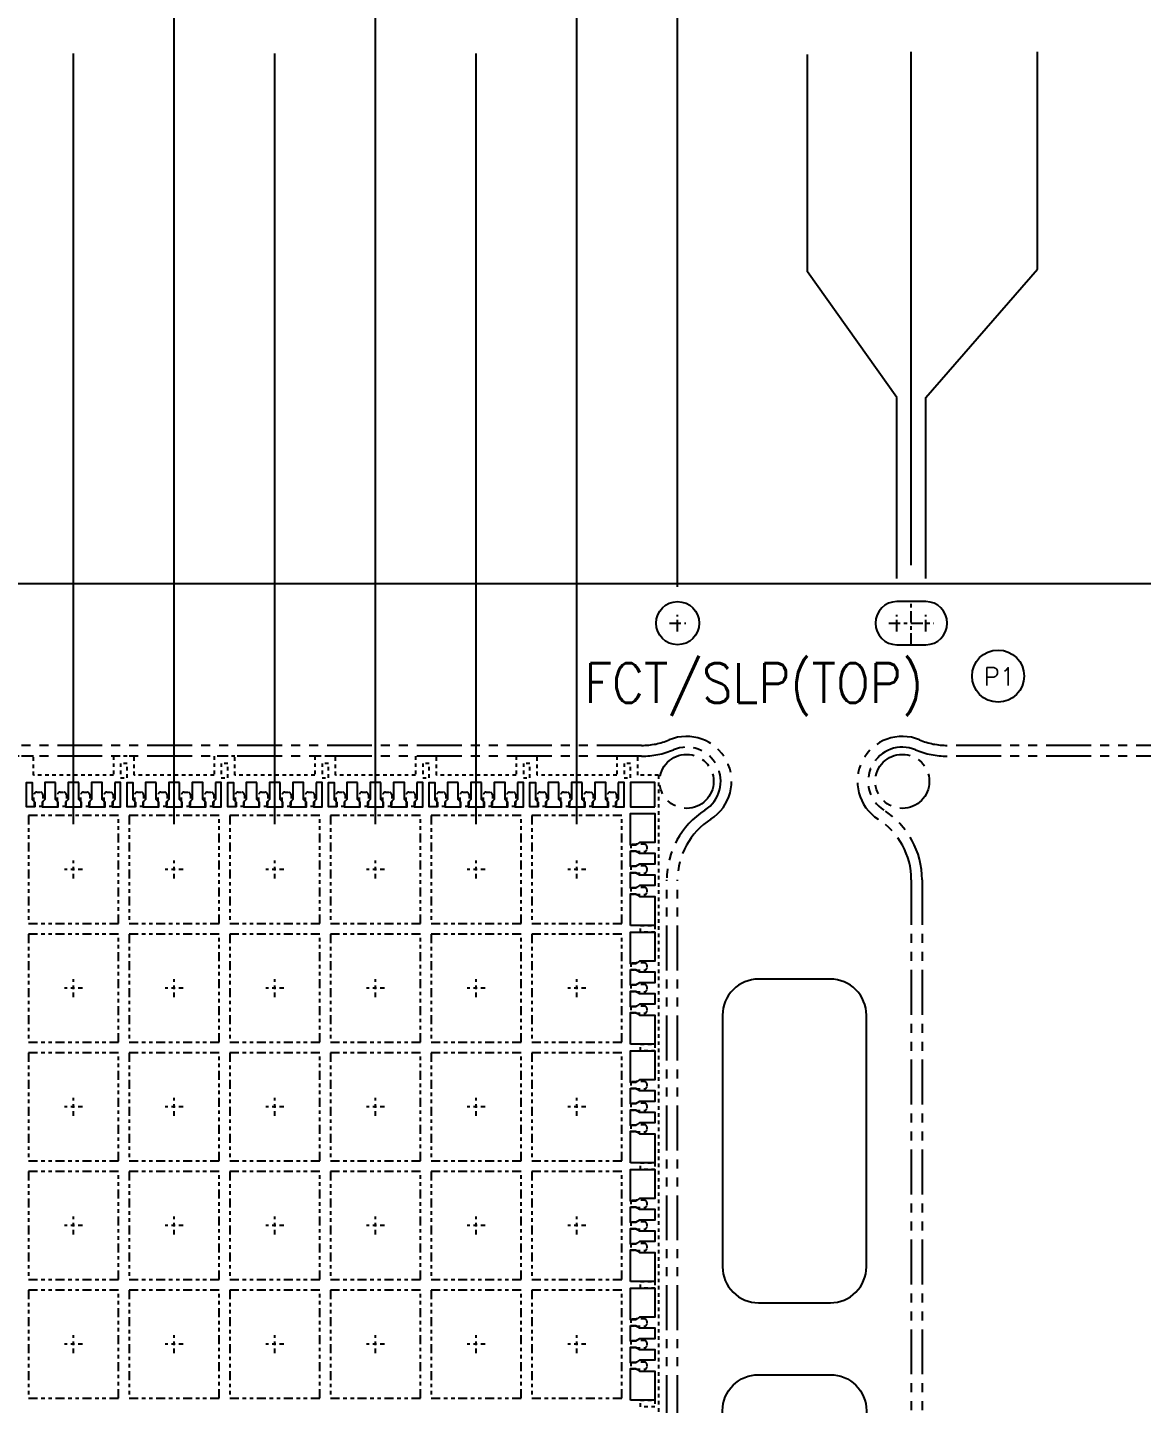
# Model space of a CAD drawing. Extents: x -335 to -11, y -372 to -1.
# Drawn here: x -253.87 to -222.88, y -287.03 to -248.76 of the extents above; entities that cross this region are included whole.
import ezdxf

# ---------------------------------------------------------------- set-up
doc = ezdxf.new("R2010")
doc.units = 0
doc.header["$MEASUREMENT"] = 0
for name, pattern in [('CENTER', [50.8, 31.75, -6.35, 6.35, -6.35]), ('CENTERX2', [4, 2.5, -0.5, 0.5, -0.5]), ('HIDDEN', [0.375, 0.25, -0.125]), ('PHANTOM', [2.5, 1.25, -0.25, 0.25, -0.25, 0.25, -0.25])]:
    doc.linetypes.add(name, pattern=pattern)
doc.layers.add('1', color=7, linetype='CONTINUOUS')
doc.layers.add('1D', color=4, linetype='CONTINUOUS')
doc.styles.add('ROMANS', font='romans', dxfattribs={"width": 0.85, "height": 0.08})

msp = doc.modelspace()

# ---------------------------------------------------------------- linework, layer by layer
at = {"layer": '1'}
msp.add_line((-294.036, -264.226), (-46.036, -264.226), dxfattribs=at)
for points in [[(-229.686, -265.926), (-228.886, -265.926, 1), (-228.886, -264.726), (-229.686, -264.726, 1)], [(-231.536, -284.226, 0.414214), (-230.536, -283.226), (-230.536, -276.226, 0.414214), (-231.536, -275.226), (-233.536, -275.226, 0.414214), (-234.536, -276.226), (-234.536, -283.226, 0.414214), (-233.536, -284.226)], [(-230.536, -294.226, -0.414214), (-231.536, -295.226), (-233.536, -295.226, -0.414214), (-234.536, -294.226), (-234.536, -287.226, -0.414214), (-233.536, -286.226), (-231.536, -286.226, -0.414214), (-230.536, -287.226)]]:
    msp.add_lwpolyline(points, format="xyb", close=True, dxfattribs=at)
for points in [[(-253.661, -270.436), (-253.896, -270.436), (-253.896, -269.756), (-253.736, -269.756), (-253.736, -270.226), (-253.661, -270.301)], [(-253.086, -269.756), (-253.386, -269.756), (-253.386, -270.226), (-253.461, -270.301), (-253.461, -270.436), (-253.011, -270.436), (-253.011, -270.301), (-253.086, -270.226)], [(-252.436, -269.756), (-252.736, -269.756), (-252.736, -270.226), (-252.811, -270.301), (-252.811, -270.436), (-252.361, -270.436), (-252.361, -270.301), (-252.436, -270.226)], [(-252.161, -270.301), (-252.161, -270.436), (-251.711, -270.436), (-251.711, -270.301), (-251.786, -270.226), (-251.786, -269.756), (-252.086, -269.756), (-252.086, -270.226)], [(-251.436, -269.756), (-251.436, -270.226), (-251.511, -270.301), (-251.511, -270.436), (-251.276, -270.436), (-251.276, -269.756)], [(-250.861, -270.436), (-251.096, -270.436), (-251.096, -269.756), (-250.936, -269.756), (-250.936, -270.226), (-250.861, -270.301)], [(-250.286, -269.756), (-250.586, -269.756), (-250.586, -270.226), (-250.661, -270.301), (-250.661, -270.436), (-250.211, -270.436), (-250.211, -270.301), (-250.286, -270.226)], [(-249.636, -269.756), (-249.936, -269.756), (-249.936, -270.226), (-250.011, -270.301), (-250.011, -270.436), (-249.561, -270.436), (-249.561, -270.301), (-249.636, -270.226)], [(-249.361, -270.301), (-249.361, -270.436), (-248.911, -270.436), (-248.911, -270.301), (-248.986, -270.226), (-248.986, -269.756), (-249.286, -269.756), (-249.286, -270.226)], [(-248.636, -269.756), (-248.636, -270.226), (-248.711, -270.301), (-248.711, -270.436), (-248.476, -270.436), (-248.476, -269.756)], [(-248.061, -270.436), (-248.296, -270.436), (-248.296, -269.756), (-248.136, -269.756), (-248.136, -270.226), (-248.061, -270.301)], [(-247.486, -269.756), (-247.786, -269.756), (-247.786, -270.226), (-247.861, -270.301), (-247.861, -270.436), (-247.411, -270.436), (-247.411, -270.301), (-247.486, -270.226)], [(-246.836, -269.756), (-247.136, -269.756), (-247.136, -270.226), (-247.211, -270.301), (-247.211, -270.436), (-246.761, -270.436), (-246.761, -270.301), (-246.836, -270.226)], [(-246.561, -270.301), (-246.561, -270.436), (-246.111, -270.436), (-246.111, -270.301), (-246.186, -270.226), (-246.186, -269.756), (-246.486, -269.756), (-246.486, -270.226)], [(-245.836, -269.756), (-245.836, -270.226), (-245.911, -270.301), (-245.911, -270.436), (-245.676, -270.436), (-245.676, -269.756)], [(-245.261, -270.436), (-245.496, -270.436), (-245.496, -269.756), (-245.336, -269.756), (-245.336, -270.226), (-245.261, -270.301)], [(-244.686, -269.756), (-244.986, -269.756), (-244.986, -270.226), (-245.061, -270.301), (-245.061, -270.436), (-244.611, -270.436), (-244.611, -270.301), (-244.686, -270.226)], [(-244.036, -269.756), (-244.336, -269.756), (-244.336, -270.226), (-244.411, -270.301), (-244.411, -270.436), (-243.961, -270.436), (-243.961, -270.301), (-244.036, -270.226)], [(-243.761, -270.301), (-243.761, -270.436), (-243.311, -270.436), (-243.311, -270.301), (-243.386, -270.226), (-243.386, -269.756), (-243.686, -269.756), (-243.686, -270.226)], [(-243.036, -269.756), (-243.036, -270.226), (-243.111, -270.301), (-243.111, -270.436), (-242.876, -270.436), (-242.876, -269.756)], [(-242.461, -270.436), (-242.696, -270.436), (-242.696, -269.756), (-242.536, -269.756), (-242.536, -270.226), (-242.461, -270.301)], [(-241.886, -269.756), (-242.186, -269.756), (-242.186, -270.226), (-242.261, -270.301), (-242.261, -270.436), (-241.811, -270.436), (-241.811, -270.301), (-241.886, -270.226)], [(-241.236, -269.756), (-241.536, -269.756), (-241.536, -270.226), (-241.611, -270.301), (-241.611, -270.436), (-241.161, -270.436), (-241.161, -270.301), (-241.236, -270.226)], [(-240.961, -270.301), (-240.961, -270.436), (-240.511, -270.436), (-240.511, -270.301), (-240.586, -270.226), (-240.586, -269.756), (-240.886, -269.756), (-240.886, -270.226)], [(-240.236, -269.756), (-240.236, -270.226), (-240.311, -270.301), (-240.311, -270.436), (-240.076, -270.436), (-240.076, -269.756)], [(-239.661, -270.436), (-239.896, -270.436), (-239.896, -269.756), (-239.736, -269.756), (-239.736, -270.226), (-239.661, -270.301)], [(-239.086, -269.756), (-239.386, -269.756), (-239.386, -270.226), (-239.461, -270.301), (-239.461, -270.436), (-239.011, -270.436), (-239.011, -270.301), (-239.086, -270.226)], [(-238.436, -269.756), (-238.736, -269.756), (-238.736, -270.226), (-238.811, -270.301), (-238.811, -270.436), (-238.361, -270.436), (-238.361, -270.301), (-238.436, -270.226)], [(-238.161, -270.301), (-238.161, -270.436), (-237.711, -270.436), (-237.711, -270.301), (-237.786, -270.226), (-237.786, -269.756), (-238.086, -269.756), (-238.086, -270.226)], [(-237.436, -269.756), (-237.436, -270.226), (-237.511, -270.301), (-237.511, -270.436), (-237.276, -270.436), (-237.276, -269.756)], [(-236.844, -271.426), (-236.961, -271.496), (-237.096, -271.496), (-237.096, -270.616), (-236.416, -270.616), (-236.416, -271.426)], [(-236.844, -272.626), (-236.961, -272.696), (-237.096, -272.696), (-237.096, -272.256), (-236.961, -272.256), (-236.844, -272.326), (-236.416, -272.326), (-236.416, -272.626)], [(-237.096, -273.736), (-237.096, -272.856), (-236.961, -272.856), (-236.844, -272.926), (-236.416, -272.926), (-236.416, -273.736)], [(-236.844, -274.726), (-236.961, -274.796), (-237.096, -274.796), (-237.096, -273.916), (-236.416, -273.916), (-236.416, -274.726)], [(-236.844, -275.926), (-236.961, -275.996), (-237.096, -275.996), (-237.096, -275.556), (-236.961, -275.556), (-236.844, -275.626), (-236.416, -275.626), (-236.416, -275.926)], [(-237.096, -277.036), (-237.096, -276.156), (-236.961, -276.156), (-236.844, -276.226), (-236.416, -276.226), (-236.416, -277.036)], [(-236.844, -278.026), (-236.961, -278.096), (-237.096, -278.096), (-237.096, -277.216), (-236.416, -277.216), (-236.416, -278.026)], [(-236.844, -279.226), (-236.961, -279.296), (-237.096, -279.296), (-237.096, -278.856), (-236.961, -278.856), (-236.844, -278.926), (-236.416, -278.926), (-236.416, -279.226)], [(-237.096, -280.336), (-237.096, -279.456), (-236.961, -279.456), (-236.844, -279.526), (-236.416, -279.526), (-236.416, -280.336)], [(-236.844, -281.326), (-236.961, -281.396), (-237.096, -281.396), (-237.096, -280.516), (-236.416, -280.516), (-236.416, -281.326)], [(-236.844, -282.526), (-236.961, -282.596), (-237.096, -282.596), (-237.096, -282.156), (-236.961, -282.156), (-236.844, -282.226), (-236.416, -282.226), (-236.416, -282.526)], [(-237.096, -283.636), (-237.096, -282.756), (-236.961, -282.756), (-236.844, -282.826), (-236.416, -282.826), (-236.416, -283.636)], [(-236.844, -284.626), (-236.961, -284.696), (-237.096, -284.696), (-237.096, -283.816), (-236.416, -283.816), (-236.416, -284.626)], [(-236.844, -285.826), (-236.961, -285.896), (-237.096, -285.896), (-237.096, -285.456), (-236.961, -285.456), (-236.844, -285.526), (-236.416, -285.526), (-236.416, -285.826)], [(-237.096, -286.936), (-237.096, -286.056), (-236.961, -286.056), (-236.844, -286.126), (-236.416, -286.126), (-236.416, -286.936)]]:
    msp.add_lwpolyline(points, close=True, dxfattribs=at)
at = {"layer": '1', "linetype": 'ByBlock'}
msp.add_lwpolyline([(-236.416, -270.436), (-236.416, -269.756), (-237.096, -269.756), (-237.096, -270.436)], close=True, dxfattribs=at)
at = {"layer": '1'}
for points in [[(-237.096, -271.656), (-236.961, -271.656), (-236.844, -271.726), (-236.416, -271.726), (-236.416, -272.026), (-236.844, -272.026), (-236.961, -272.096), (-237.096, -272.096), (-237.096, -271.656)], [(-237.096, -274.956), (-236.961, -274.956), (-236.844, -275.026), (-236.416, -275.026), (-236.416, -275.326), (-236.844, -275.326), (-236.961, -275.396), (-237.096, -275.396), (-237.096, -274.956)], [(-237.096, -278.256), (-236.961, -278.256), (-236.844, -278.326), (-236.416, -278.326), (-236.416, -278.626), (-236.844, -278.626), (-236.961, -278.696), (-237.096, -278.696), (-237.096, -278.256)], [(-237.096, -281.556), (-236.961, -281.556), (-236.844, -281.626), (-236.416, -281.626), (-236.416, -281.926), (-236.844, -281.926), (-236.961, -281.996), (-237.096, -281.996), (-237.096, -281.556)], [(-237.096, -284.856), (-236.961, -284.856), (-236.844, -284.926), (-236.416, -284.926), (-236.416, -285.226), (-236.844, -285.226), (-236.961, -285.296), (-237.096, -285.296), (-237.096, -284.856)]]:
    msp.add_lwpolyline(points, dxfattribs=at)
msp.add_circle((-235.786, -265.326), 0.6, dxfattribs=at)
at = {"layer": '1D'}
msp.add_line((-235.786, -264.318), (-235.786, -211.576), dxfattribs=at)
at = {"layer": '1D', "linetype": 'ByBlock'}
for p, q in [((-249.786, -270.918), (-249.786, -232.565)), ((-244.186, -270.918), (-244.186, -232.565)), ((-238.586, -270.918), (-238.586, -232.565)), ((-229.286, -263.718), (-229.286, -249.437)), ((-225.776, -255.487), (-225.776, -249.437)), ((-252.586, -270.918), (-252.586, -249.485)), ((-246.986, -270.918), (-246.986, -249.485)), ((-241.386, -270.918), (-241.386, -249.485)), ((-232.175, -255.559), (-232.175, -249.509)), ((-229.686, -259.047), (-232.175, -255.559)), ((-228.886, -259.047), (-225.776, -255.487)), ((-229.686, -264.089), (-229.686, -259.047)), ((-228.886, -264.089), (-228.886, -259.047))]:
    msp.add_line(p, q, dxfattribs=at)
at = {"layer": '1D', "linetype": 'CENTER', "ltscale": 0.01}
for p, q in [((-229.286, -265.926), (-229.286, -264.726)), ((-235.786, -265.556), (-235.786, -265.097)), ((-229.686, -265.556), (-229.686, -265.097)), ((-228.886, -265.556), (-228.886, -265.097)), ((-236.016, -265.326), (-235.557, -265.326)), ((-229.916, -265.326), (-229.286, -265.326)), ((-229.286, -265.326), (-228.657, -265.326))]:
    msp.add_line(p, q, dxfattribs=at)
at = {"layer": '1D', "linetype": 'HIDDEN', "ltscale": 0.2}
for p, q in [((-251.476, -269.556), (-253.696, -269.556)), ((-248.676, -269.556), (-250.896, -269.556)), ((-245.876, -269.556), (-248.096, -269.556)), ((-243.076, -269.556), (-245.296, -269.556)), ((-240.276, -269.556), (-242.496, -269.556)), ((-237.476, -269.556), (-239.696, -269.556)), ((-236.316, -269.556), (-236.896, -269.556)), ((-236.316, -269.556), (-236.316, -330.896))]:
    msp.add_line(p, q, dxfattribs=at)
at = {"layer": '1D', "color": 2, "linetype": 'PHANTOM'}
for points in [[(-236.786, -268.726), (-290.786, -268.726, -0.09902), (-291.555, -268.572, 0.916659), (-292.709, -270.78, -0.255924), (-291.786, -272.465), (-291.786, -297.488, -0.255924), (-292.709, -299.173, 0.547723), (-292.709, -301.28, -0.255924), (-291.786, -302.965), (-291.786, -327.988, -0.255924), (-292.709, -329.673, 0.916659), (-291.555, -331.88, -0.09902), (-290.786, -331.726), (-236.786, -331.726, -0.09902), (-236.017, -331.88, 0.916659), (-234.863, -329.673, -0.255924), (-235.786, -327.988), (-235.786, -302.965, -0.255924), (-234.863, -301.28, 0.547723), (-234.863, -299.173, -0.255924), (-235.786, -297.488), (-235.786, -272.465, -0.255924), (-234.863, -270.78, 0.916659), (-236.017, -268.572, -0.09902)], [(-174.286, -268.726), (-228.286, -268.726, -0.09902), (-229.055, -268.572, 0.916659), (-230.209, -270.78, -0.255924), (-229.286, -272.465), (-229.286, -297.488, -0.255924), (-230.209, -299.173, 0.547723), (-230.209, -301.28, -0.255924), (-229.286, -302.965), (-229.286, -327.988, -0.255924), (-230.209, -329.673, 0.916659), (-229.055, -331.88, -0.09902), (-228.286, -331.726), (-174.286, -331.726, -0.09902), (-173.517, -331.88, 0.916659), (-172.363, -329.673, -0.255924), (-173.286, -327.988), (-173.286, -302.965, -0.255924), (-172.363, -301.28, 0.547723), (-172.363, -299.173, -0.255924), (-173.286, -297.488), (-173.286, -272.465, -0.255924), (-172.363, -270.78, 0.916659), (-173.517, -268.572, -0.09902)], [(-236.786, -269.026), (-290.786, -269.026, -0.09902), (-291.671, -268.849, 0.916659), (-292.548, -270.527, -0.255924), (-291.486, -272.465), (-291.486, -297.488, -0.255924), (-292.548, -299.426, 0.547723), (-292.548, -301.027, -0.255924), (-291.486, -302.965), (-291.486, -327.988, -0.255924), (-292.548, -329.926, 0.916659), (-291.671, -331.603, -0.09902), (-290.786, -331.426), (-236.786, -331.426, -0.09902), (-235.902, -331.603, 0.916659), (-235.025, -329.926, -0.255924), (-236.086, -327.988), (-236.086, -302.965, -0.255924), (-235.025, -301.027, 0.547723), (-235.025, -299.426, -0.255924), (-236.086, -297.488), (-236.086, -272.465, -0.255924), (-235.025, -270.527, 0.916659), (-235.902, -268.849, -0.09902)], [(-174.286, -269.026), (-228.286, -269.026, -0.09902), (-229.171, -268.849, 0.916659), (-230.048, -270.527, -0.255924), (-228.986, -272.465), (-228.986, -297.488, -0.255924), (-230.048, -299.426, 0.547723), (-230.048, -301.027, -0.255924), (-228.986, -302.965), (-228.986, -327.988, -0.255924), (-230.048, -329.926, 0.916659), (-229.171, -331.603, -0.09902), (-228.286, -331.426), (-174.286, -331.426, -0.09902), (-173.402, -331.603, 0.916659), (-172.525, -329.926, -0.255924), (-173.586, -327.988), (-173.586, -302.965, -0.255924), (-172.525, -301.027, 0.547723), (-172.525, -299.426, -0.255924), (-173.586, -297.488), (-173.586, -272.465, -0.255924), (-172.525, -270.527, 0.916659), (-173.402, -268.849, -0.09902)]]:
    msp.add_lwpolyline(points, format="xyb", close=True, dxfattribs=at)
at = {"layer": '1D', "linetype": 'HIDDEN', "ltscale": 0.2}
for points in [[(-253.696, -269.556), (-253.696, -269.026), (-254.276, -269.026), (-254.276, -269.556)], [(-250.896, -269.556), (-250.896, -269.026), (-251.476, -269.026), (-251.476, -269.556)], [(-248.096, -269.556), (-248.096, -269.026), (-248.676, -269.026), (-248.676, -269.556)], [(-245.296, -269.556), (-245.296, -269.026), (-245.876, -269.026), (-245.876, -269.556)], [(-242.496, -269.556), (-242.496, -269.026), (-243.076, -269.026), (-243.076, -269.556)], [(-239.696, -269.556), (-239.696, -269.026), (-240.276, -269.026), (-240.276, -269.556)], [(-236.896, -269.556), (-236.896, -269.026), (-237.476, -269.026), (-237.476, -269.556)]]:
    msp.add_lwpolyline(points, dxfattribs=at)
for points in [[(-251.276, -269.626), (-251.096, -269.626), (-251.096, -269.226), (-251.276, -269.226)], [(-248.476, -269.626), (-248.296, -269.626), (-248.296, -269.226), (-248.476, -269.226)], [(-245.676, -269.626), (-245.496, -269.626), (-245.496, -269.226), (-245.676, -269.226)], [(-242.876, -269.626), (-242.696, -269.626), (-242.696, -269.226), (-242.876, -269.226)], [(-240.076, -269.626), (-239.896, -269.626), (-239.896, -269.226), (-240.076, -269.226)], [(-237.276, -269.626), (-237.096, -269.626), (-237.096, -269.226), (-237.276, -269.226)], [(-236.816, -273.916), (-236.816, -273.736), (-236.416, -273.736), (-236.416, -273.916)], [(-236.816, -277.216), (-236.816, -277.036), (-236.416, -277.036), (-236.416, -277.216)], [(-236.816, -280.516), (-236.816, -280.336), (-236.416, -280.336), (-236.416, -280.516)], [(-236.816, -283.816), (-236.816, -283.636), (-236.416, -283.636), (-236.416, -283.816)], [(-236.816, -287.116), (-236.816, -286.936), (-236.416, -286.936), (-236.416, -287.116)]]:
    msp.add_lwpolyline(points, close=True, dxfattribs=at)
for points in [[(-253.436, -270.101), (-253.436, -270.276), (-253.446, -270.301), (-253.446, -270.301), (-253.446, -270.426), (-253.676, -270.426), (-253.676, -270.301), (-253.676, -270.301), (-253.686, -270.276), (-253.686, -270.101, -0.414214), (-253.611, -270.026), (-253.511, -270.026, -0.414214)], [(-252.786, -270.101), (-252.786, -270.276), (-252.796, -270.301), (-252.796, -270.301), (-252.796, -270.426), (-253.026, -270.426), (-253.026, -270.301), (-253.026, -270.301), (-253.036, -270.276), (-253.036, -270.101, -0.414214), (-252.961, -270.026), (-252.861, -270.026, -0.414214)], [(-252.136, -270.101), (-252.136, -270.276), (-252.146, -270.301), (-252.146, -270.301), (-252.146, -270.426), (-252.376, -270.426), (-252.376, -270.301), (-252.376, -270.301), (-252.386, -270.276), (-252.386, -270.101, -0.414214), (-252.311, -270.026), (-252.211, -270.026, -0.414214)], [(-251.486, -270.101), (-251.486, -270.276), (-251.496, -270.301), (-251.496, -270.301), (-251.496, -270.426), (-251.726, -270.426), (-251.726, -270.301), (-251.726, -270.301), (-251.736, -270.276), (-251.736, -270.101, -0.414214), (-251.661, -270.026), (-251.561, -270.026, -0.414214)], [(-250.636, -270.101), (-250.636, -270.276), (-250.646, -270.301), (-250.646, -270.301), (-250.646, -270.426), (-250.876, -270.426), (-250.876, -270.301), (-250.876, -270.301), (-250.886, -270.276), (-250.886, -270.101, -0.414214), (-250.811, -270.026), (-250.711, -270.026, -0.414214)], [(-249.986, -270.101), (-249.986, -270.276), (-249.996, -270.301), (-249.996, -270.301), (-249.996, -270.426), (-250.226, -270.426), (-250.226, -270.301), (-250.226, -270.301), (-250.236, -270.276), (-250.236, -270.101, -0.414214), (-250.161, -270.026), (-250.061, -270.026, -0.414214)], [(-249.336, -270.101), (-249.336, -270.276), (-249.346, -270.301), (-249.346, -270.301), (-249.346, -270.426), (-249.576, -270.426), (-249.576, -270.301), (-249.576, -270.301), (-249.586, -270.276), (-249.586, -270.101, -0.414214), (-249.511, -270.026), (-249.411, -270.026, -0.414214)], [(-248.686, -270.101), (-248.686, -270.276), (-248.696, -270.301), (-248.696, -270.301), (-248.696, -270.426), (-248.926, -270.426), (-248.926, -270.301), (-248.926, -270.301), (-248.936, -270.276), (-248.936, -270.101, -0.414214), (-248.861, -270.026), (-248.761, -270.026, -0.414214)], [(-247.836, -270.101), (-247.836, -270.276), (-247.846, -270.301), (-247.846, -270.301), (-247.846, -270.426), (-248.076, -270.426), (-248.076, -270.301), (-248.076, -270.301), (-248.086, -270.276), (-248.086, -270.101, -0.414214), (-248.011, -270.026), (-247.911, -270.026, -0.414214)], [(-247.186, -270.101), (-247.186, -270.276), (-247.196, -270.301), (-247.196, -270.301), (-247.196, -270.426), (-247.426, -270.426), (-247.426, -270.301), (-247.426, -270.301), (-247.436, -270.276), (-247.436, -270.101, -0.414214), (-247.361, -270.026), (-247.261, -270.026, -0.414214)], [(-246.536, -270.101), (-246.536, -270.276), (-246.546, -270.301), (-246.546, -270.301), (-246.546, -270.426), (-246.776, -270.426), (-246.776, -270.301), (-246.776, -270.301), (-246.786, -270.276), (-246.786, -270.101, -0.414214), (-246.711, -270.026), (-246.611, -270.026, -0.414214)], [(-245.886, -270.101), (-245.886, -270.276), (-245.896, -270.301), (-245.896, -270.301), (-245.896, -270.426), (-246.126, -270.426), (-246.126, -270.301), (-246.126, -270.301), (-246.136, -270.276), (-246.136, -270.101, -0.414214), (-246.061, -270.026), (-245.961, -270.026, -0.414214)], [(-245.036, -270.101), (-245.036, -270.276), (-245.046, -270.301), (-245.046, -270.301), (-245.046, -270.426), (-245.276, -270.426), (-245.276, -270.301), (-245.276, -270.301), (-245.286, -270.276), (-245.286, -270.101, -0.414214), (-245.211, -270.026), (-245.111, -270.026, -0.414214)], [(-244.386, -270.101), (-244.386, -270.276), (-244.396, -270.301), (-244.396, -270.301), (-244.396, -270.426), (-244.626, -270.426), (-244.626, -270.301), (-244.626, -270.301), (-244.636, -270.276), (-244.636, -270.101, -0.414214), (-244.561, -270.026), (-244.461, -270.026, -0.414214)], [(-243.736, -270.101), (-243.736, -270.276), (-243.746, -270.301), (-243.746, -270.301), (-243.746, -270.426), (-243.976, -270.426), (-243.976, -270.301), (-243.976, -270.301), (-243.986, -270.276), (-243.986, -270.101, -0.414214), (-243.911, -270.026), (-243.811, -270.026, -0.414214)], [(-243.086, -270.101), (-243.086, -270.276), (-243.096, -270.301), (-243.096, -270.301), (-243.096, -270.426), (-243.326, -270.426), (-243.326, -270.301), (-243.326, -270.301), (-243.336, -270.276), (-243.336, -270.101, -0.414214), (-243.261, -270.026), (-243.161, -270.026, -0.414214)], [(-242.236, -270.101), (-242.236, -270.276), (-242.246, -270.301), (-242.246, -270.301), (-242.246, -270.426), (-242.476, -270.426), (-242.476, -270.301), (-242.476, -270.301), (-242.486, -270.276), (-242.486, -270.101, -0.414214), (-242.411, -270.026), (-242.311, -270.026, -0.414214)], [(-241.586, -270.101), (-241.586, -270.276), (-241.596, -270.301), (-241.596, -270.301), (-241.596, -270.426), (-241.826, -270.426), (-241.826, -270.301), (-241.826, -270.301), (-241.836, -270.276), (-241.836, -270.101, -0.414214), (-241.761, -270.026), (-241.661, -270.026, -0.414214)], [(-240.936, -270.101), (-240.936, -270.276), (-240.946, -270.301), (-240.946, -270.301), (-240.946, -270.426), (-241.176, -270.426), (-241.176, -270.301), (-241.176, -270.301), (-241.186, -270.276), (-241.186, -270.101, -0.414214), (-241.111, -270.026), (-241.011, -270.026, -0.414214)], [(-240.286, -270.101), (-240.286, -270.276), (-240.296, -270.301), (-240.296, -270.301), (-240.296, -270.426), (-240.526, -270.426), (-240.526, -270.301), (-240.526, -270.301), (-240.536, -270.276), (-240.536, -270.101, -0.414214), (-240.461, -270.026), (-240.361, -270.026, -0.414214)], [(-239.436, -270.101), (-239.436, -270.276), (-239.446, -270.301), (-239.446, -270.301), (-239.446, -270.426), (-239.676, -270.426), (-239.676, -270.301), (-239.676, -270.301), (-239.686, -270.276), (-239.686, -270.101, -0.414214), (-239.611, -270.026), (-239.511, -270.026, -0.414214)], [(-238.786, -270.101), (-238.786, -270.276), (-238.796, -270.301), (-238.796, -270.301), (-238.796, -270.426), (-239.026, -270.426), (-239.026, -270.301), (-239.026, -270.301), (-239.036, -270.276), (-239.036, -270.101, -0.414214), (-238.961, -270.026), (-238.861, -270.026, -0.414214)], [(-238.136, -270.101), (-238.136, -270.276), (-238.146, -270.301), (-238.146, -270.301), (-238.146, -270.426), (-238.376, -270.426), (-238.376, -270.301), (-238.376, -270.301), (-238.386, -270.276), (-238.386, -270.101, -0.414214), (-238.311, -270.026), (-238.211, -270.026, -0.414214)], [(-237.486, -270.101), (-237.486, -270.276), (-237.496, -270.301), (-237.496, -270.301), (-237.496, -270.426), (-237.726, -270.426), (-237.726, -270.301), (-237.726, -270.301), (-237.736, -270.276), (-237.736, -270.101, -0.414214), (-237.661, -270.026), (-237.561, -270.026, -0.414214)], [(-236.636, -271.551, 0.414214), (-236.711, -271.476), (-236.928, -271.476), (-236.961, -271.486), (-237.086, -271.486), (-237.086, -271.666), (-236.961, -271.666), (-236.928, -271.676), (-236.711, -271.676, 0.414214), (-236.636, -271.601)], [(-236.636, -272.151, 0.414214), (-236.711, -272.076), (-236.928, -272.076), (-236.961, -272.086), (-237.086, -272.086), (-237.086, -272.266), (-236.961, -272.266), (-236.928, -272.276), (-236.711, -272.276, 0.414214), (-236.636, -272.201)], [(-236.636, -272.751, 0.414214), (-236.711, -272.676), (-236.928, -272.676), (-236.961, -272.686), (-237.086, -272.686), (-237.086, -272.866), (-236.961, -272.866), (-236.928, -272.876), (-236.711, -272.876, 0.414214), (-236.636, -272.801)], [(-236.636, -274.851, 0.414214), (-236.711, -274.776), (-236.928, -274.776), (-236.961, -274.786), (-237.086, -274.786), (-237.086, -274.966), (-236.961, -274.966), (-236.928, -274.976), (-236.711, -274.976, 0.414214), (-236.636, -274.901)], [(-236.636, -275.451, 0.414214), (-236.711, -275.376), (-236.928, -275.376), (-236.961, -275.386), (-237.086, -275.386), (-237.086, -275.566), (-236.961, -275.566), (-236.928, -275.576), (-236.711, -275.576, 0.414214), (-236.636, -275.501)], [(-236.636, -276.051, 0.414214), (-236.711, -275.976), (-236.928, -275.976), (-236.961, -275.986), (-237.086, -275.986), (-237.086, -276.166), (-236.961, -276.166), (-236.928, -276.176), (-236.711, -276.176, 0.414214), (-236.636, -276.101)], [(-236.636, -278.151, 0.414214), (-236.711, -278.076), (-236.928, -278.076), (-236.961, -278.086), (-237.086, -278.086), (-237.086, -278.266), (-236.961, -278.266), (-236.928, -278.276), (-236.711, -278.276, 0.414214), (-236.636, -278.201)], [(-236.636, -278.751, 0.414214), (-236.711, -278.676), (-236.928, -278.676), (-236.961, -278.686), (-237.086, -278.686), (-237.086, -278.866), (-236.961, -278.866), (-236.928, -278.876), (-236.711, -278.876, 0.414214), (-236.636, -278.801)], [(-236.636, -279.351, 0.414214), (-236.711, -279.276), (-236.928, -279.276), (-236.961, -279.286), (-237.086, -279.286), (-237.086, -279.466), (-236.961, -279.466), (-236.928, -279.476), (-236.711, -279.476, 0.414214), (-236.636, -279.401)], [(-236.636, -281.451, 0.414214), (-236.711, -281.376), (-236.928, -281.376), (-236.961, -281.386), (-237.086, -281.386), (-237.086, -281.566), (-236.961, -281.566), (-236.928, -281.576), (-236.711, -281.576, 0.414214), (-236.636, -281.501)], [(-236.636, -282.051, 0.414214), (-236.711, -281.976), (-236.928, -281.976), (-236.961, -281.986), (-237.086, -281.986), (-237.086, -282.166), (-236.961, -282.166), (-236.928, -282.176), (-236.711, -282.176, 0.414214), (-236.636, -282.101)], [(-236.636, -282.651, 0.414214), (-236.711, -282.576), (-236.928, -282.576), (-236.961, -282.586), (-237.086, -282.586), (-237.086, -282.766), (-236.961, -282.766), (-236.928, -282.776), (-236.711, -282.776, 0.414214), (-236.636, -282.701)], [(-236.636, -284.751, 0.414214), (-236.711, -284.676), (-236.928, -284.676), (-236.961, -284.686), (-237.086, -284.686), (-237.086, -284.866), (-236.961, -284.866), (-236.928, -284.876), (-236.711, -284.876, 0.414214), (-236.636, -284.801)], [(-236.636, -285.351, 0.414214), (-236.711, -285.276), (-236.928, -285.276), (-236.961, -285.286), (-237.086, -285.286), (-237.086, -285.466), (-236.961, -285.466), (-236.928, -285.476), (-236.711, -285.476, 0.414214), (-236.636, -285.401)], [(-236.636, -285.951, 0.414214), (-236.711, -285.876), (-236.928, -285.876), (-236.961, -285.886), (-237.086, -285.886), (-237.086, -286.066), (-236.961, -286.066), (-236.928, -286.076), (-236.711, -286.076, 0.414214), (-236.636, -286.001)]]:
    msp.add_lwpolyline(points, format="xyb", close=True, dxfattribs=at)
at = {"layer": '1D', "color": 2, "linetype": 'PHANTOM', "ltscale": 0.2}
for points in [[(-251.336, -270.676), (-253.836, -270.676), (-253.836, -273.676), (-251.336, -273.676)], [(-248.536, -270.676), (-251.036, -270.676), (-251.036, -273.676), (-248.536, -273.676)], [(-245.736, -270.676), (-248.236, -270.676), (-248.236, -273.676), (-245.736, -273.676)], [(-242.936, -270.676), (-245.436, -270.676), (-245.436, -273.676), (-242.936, -273.676)], [(-240.136, -270.676), (-242.636, -270.676), (-242.636, -273.676), (-240.136, -273.676)], [(-237.336, -270.676), (-239.836, -270.676), (-239.836, -273.676), (-237.336, -273.676)], [(-251.336, -273.976), (-253.836, -273.976), (-253.836, -276.976), (-251.336, -276.976)], [(-248.536, -273.976), (-251.036, -273.976), (-251.036, -276.976), (-248.536, -276.976)], [(-245.736, -273.976), (-248.236, -273.976), (-248.236, -276.976), (-245.736, -276.976)], [(-242.936, -273.976), (-245.436, -273.976), (-245.436, -276.976), (-242.936, -276.976)], [(-240.136, -273.976), (-242.636, -273.976), (-242.636, -276.976), (-240.136, -276.976)], [(-237.336, -273.976), (-239.836, -273.976), (-239.836, -276.976), (-237.336, -276.976)], [(-251.336, -277.276), (-253.836, -277.276), (-253.836, -280.276), (-251.336, -280.276)], [(-248.536, -277.276), (-251.036, -277.276), (-251.036, -280.276), (-248.536, -280.276)], [(-245.736, -277.276), (-248.236, -277.276), (-248.236, -280.276), (-245.736, -280.276)], [(-242.936, -277.276), (-245.436, -277.276), (-245.436, -280.276), (-242.936, -280.276)], [(-240.136, -277.276), (-242.636, -277.276), (-242.636, -280.276), (-240.136, -280.276)], [(-237.336, -277.276), (-239.836, -277.276), (-239.836, -280.276), (-237.336, -280.276)], [(-251.336, -280.576), (-253.836, -280.576), (-253.836, -283.576), (-251.336, -283.576)], [(-248.536, -280.576), (-251.036, -280.576), (-251.036, -283.576), (-248.536, -283.576)], [(-245.736, -280.576), (-248.236, -280.576), (-248.236, -283.576), (-245.736, -283.576)], [(-242.936, -280.576), (-245.436, -280.576), (-245.436, -283.576), (-242.936, -283.576)], [(-240.136, -280.576), (-242.636, -280.576), (-242.636, -283.576), (-240.136, -283.576)], [(-237.336, -280.576), (-239.836, -280.576), (-239.836, -283.576), (-237.336, -283.576)], [(-251.336, -283.876), (-253.836, -283.876), (-253.836, -286.876), (-251.336, -286.876)], [(-248.536, -283.876), (-251.036, -283.876), (-251.036, -286.876), (-248.536, -286.876)], [(-245.736, -283.876), (-248.236, -283.876), (-248.236, -286.876), (-245.736, -286.876)], [(-242.936, -283.876), (-245.436, -283.876), (-245.436, -286.876), (-242.936, -286.876)], [(-240.136, -283.876), (-242.636, -283.876), (-242.636, -286.876), (-240.136, -286.876)], [(-237.336, -283.876), (-239.836, -283.876), (-239.836, -286.876), (-237.336, -286.876)]]:
    msp.add_lwpolyline(points, close=True, dxfattribs=at)
at = {"layer": '1D', "linetype": 'CENTERX2', "ltscale": 0.05}
for points in [[(-252.586, -272.426), (-252.586, -271.926)], [(-249.786, -272.426), (-249.786, -271.926)], [(-246.986, -272.426), (-246.986, -271.926)], [(-244.186, -272.426), (-244.186, -271.926)], [(-241.386, -272.426), (-241.386, -271.926)], [(-238.586, -272.426), (-238.586, -271.926)], [(-252.336, -272.176), (-252.836, -272.176)], [(-249.536, -272.176), (-250.036, -272.176)], [(-246.736, -272.176), (-247.236, -272.176)], [(-243.936, -272.176), (-244.436, -272.176)], [(-241.136, -272.176), (-241.636, -272.176)], [(-238.336, -272.176), (-238.836, -272.176)], [(-252.336, -275.476), (-252.836, -275.476)], [(-252.586, -275.726), (-252.586, -275.226)], [(-249.536, -275.476), (-250.036, -275.476)], [(-249.786, -275.726), (-249.786, -275.226)], [(-246.736, -275.476), (-247.236, -275.476)], [(-246.986, -275.726), (-246.986, -275.226)], [(-243.936, -275.476), (-244.436, -275.476)], [(-244.186, -275.726), (-244.186, -275.226)], [(-241.136, -275.476), (-241.636, -275.476)], [(-241.386, -275.726), (-241.386, -275.226)], [(-238.336, -275.476), (-238.836, -275.476)], [(-238.586, -275.726), (-238.586, -275.226)], [(-252.586, -279.026), (-252.586, -278.526)], [(-249.786, -279.026), (-249.786, -278.526)], [(-246.986, -279.026), (-246.986, -278.526)], [(-244.186, -279.026), (-244.186, -278.526)], [(-241.386, -279.026), (-241.386, -278.526)], [(-238.586, -279.026), (-238.586, -278.526)], [(-252.336, -278.776), (-252.836, -278.776)], [(-249.536, -278.776), (-250.036, -278.776)], [(-246.736, -278.776), (-247.236, -278.776)], [(-243.936, -278.776), (-244.436, -278.776)], [(-241.136, -278.776), (-241.636, -278.776)], [(-238.336, -278.776), (-238.836, -278.776)], [(-252.586, -282.326), (-252.586, -281.826)], [(-249.786, -282.326), (-249.786, -281.826)], [(-246.986, -282.326), (-246.986, -281.826)], [(-244.186, -282.326), (-244.186, -281.826)], [(-241.386, -282.326), (-241.386, -281.826)], [(-238.586, -282.326), (-238.586, -281.826)], [(-252.336, -282.076), (-252.836, -282.076)], [(-249.536, -282.076), (-250.036, -282.076)], [(-246.736, -282.076), (-247.236, -282.076)], [(-243.936, -282.076), (-244.436, -282.076)], [(-241.136, -282.076), (-241.636, -282.076)], [(-238.336, -282.076), (-238.836, -282.076)], [(-252.336, -285.376), (-252.836, -285.376)], [(-252.586, -285.626), (-252.586, -285.126)], [(-249.536, -285.376), (-250.036, -285.376)], [(-249.786, -285.626), (-249.786, -285.126)], [(-246.736, -285.376), (-247.236, -285.376)], [(-246.986, -285.626), (-246.986, -285.126)], [(-243.936, -285.376), (-244.436, -285.376)], [(-244.186, -285.626), (-244.186, -285.126)], [(-241.136, -285.376), (-241.636, -285.376)], [(-241.386, -285.626), (-241.386, -285.126)], [(-238.336, -285.376), (-238.836, -285.376)], [(-238.586, -285.626), (-238.586, -285.126)]]:
    msp.add_lwpolyline(points, dxfattribs=at)
at = {"layer": '1D'}
msp.add_circle((-226.873, -266.798), 0.725, dxfattribs=at)
at = {"layer": '1D', "color": 2, "linetype": 'PHANTOM'}
for centre in [(-235.536, -269.726), (-229.536, -269.726)]:
    msp.add_circle(centre, 0.75, dxfattribs=at)

# ---------------------------------------------------------------- texts
at = {"layer": '1D', "style": 'ROMANS', "width": 0.9}
msp.add_text('FCT/SLP(TOP)', height=1.1, dxfattribs=at).set_placement((-238.377, -267.541))
at = {"layer": '1D', "style": 'ROMANS'}
msp.add_text('P1', height=0.5, dxfattribs=at).set_placement((-227.274, -267.062))

doc.saveas('drawing.dxf')
